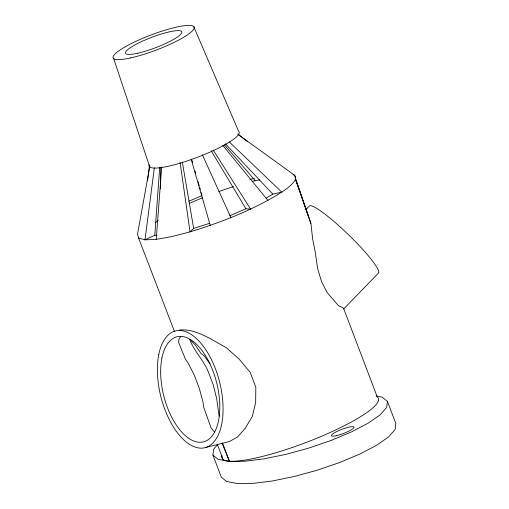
<?xml version="1.0" encoding="UTF-8"?>
<svg xmlns="http://www.w3.org/2000/svg" width="509" height="509" viewBox="0 0 509 509"><rect width="100%" height="100%" fill="white"/><g stroke="black" fill="none" stroke-linecap="round" stroke-linejoin="round"><path stroke-width="0.76" d="M160.462 188.941L160.704 167.544M149.932 165.781L137.513 234.127L138.594 238.053L144.982 239.841L154.761 235.298L159.711 167.359M154.348 167.9L144.982 239.841L156.244 239.364L161.684 166.99M147.616 180.46L149.423 165.552M376.106 395.989L382.259 397.198L387.438 401.416L395.849 423.552L395.079 429.602L388.418 437.072L376.316 445.445L359.602 454.162L339.408 462.617L317.113 470.233L294.24 476.507L272.347 480.992L252.922 483.397L237.289 483.55L226.518 481.444L221.339 477.219L212.934 455.091L213.697 449.033L217.795 444.44M387.438 401.416L386.675 407.474L380.013 414.937L367.912 423.316L351.197 432.026L331.003 440.482L308.708 448.105L285.835 454.372L263.942 458.863L244.517 461.269L228.885 461.421L218.113 459.309L212.934 455.091M179.238 330.086L179.543 330.042C190.461 328.859 200.896 333.815 210.433 338.695L226.308 347.723L239.281 359.246L250.231 372.486L255.817 387.196L255.664 402.371L252.369 416.33L245.173 428.362L237.735 436.849L229.578 441.456L205.821 447.487M180.695 336.742L179.117 338.555L178.557 342.239L185.238 358.762L188.209 363.178L194.323 375.254L199.35 388.494L202.957 401.995L203.797 407.62L211.152 428.05L214.709 432.262M305.788 209.695L309.497 205.871A48.17 6.611 44.1 0 1 349.448 235.673A48.17 6.611 44.1 0 1 378.378 273.187L343.645 308.982L342.996 307.843L338.631 305.801L327.325 292.809L321.72 282.113L317.603 268.504L315.147 251.491L312.609 238.804L310.923 223.406L295.462 179.047L310.923 223.406M209.663 223.292L193.655 228.426L190.042 231.888L171.616 236.647L156.244 239.364M155.76 222.439L158.254 220.505M266.207 198.084L272.843 194.114L281.77 192.141A84.532 15.55 -20.8 0 0 294.38 175.115L237.989 134.395M180.103 162.454L190.042 231.888C221.918 222.058 253.418 209.924 281.77 192.141L229.355 141.979M188.941 201.22L202.054 195.539M189.17 203.485L202.614 197.664M229.654 215.816L245.923 208.766L250.587 209.11L213.233 150.104M218.883 191.46L233.497 186.612M249.843 179.499L254.449 178.309M252.197 181.414L259.908 179.804M154.761 235.298L157.001 235.203M292.955 174.714L294.38 175.115L308.639 216.942M237.767 133.969L247.686 141.744M225.296 143.716L272.843 194.114M190.029 339.503L195.45 345.255L200.794 353.201L204.414 356.103L210.02 363.77M224.424 144.823L255.225 180.631M222.643 145.192L267.931 200.412M211.12 150.664L245.923 208.766M202.41 154.844L230.921 217.629M189.787 339.528C194.005 351.255 203.594 360.054 208.251 371.723L213.284 384.957L216.643 398.522L219.131 416.203M193.605 26.366L238.517 131.131A48.17 8.863 -20.8 0 1 196.493 157.644A48.17 8.863 -20.8 0 1 149.131 164.757M222 442.932L229.394 461.179L222.541 443.218M138.594 238.053L174.402 331.346M343.74 308.721L377.309 397.096A83.699 15.397 -20.8 0 1 304.287 443.161A83.699 15.397 -20.8 0 1 221.994 455.523M217.222 444.026L223.063 459.411M113.704 58.65L149.748 166.997M191.155 159.075L210.268 225.398M191.995 160.437L192.65 162.727M195.055 171.119L195.71 173.41M198.116 181.802L199.21 185.62M199.649 187.147L200.304 189.437M201.182 192.485L201.838 194.775M182.362 162.282L193.655 228.426M336.303 435.679A12.044 2.214 -20.8 0 0 353.946 427.477A12.044 2.214 -20.8 0 0 337.836 431.04A12.044 2.214 -20.8 0 0 336.303 435.679M158.763 354.569A60.215 30.273 75.8 0 0 197.797 447.825A60.215 30.273 75.8 0 0 214.168 365.615A60.215 30.273 75.8 0 0 158.763 354.569M161.913 358.043A54.189 27.244 75.8 0 0 197.04 441.977A54.189 27.244 75.8 0 0 211.776 367.988A54.189 27.244 75.8 0 0 161.913 358.043M130.641 57.924A43.354 7.972 -20.8 0 0 194.158 28.383A43.354 7.972 -20.8 0 0 136.164 41.21A43.354 7.972 -20.8 0 0 130.641 57.924M137.672 53.216A30.107 5.535 -20.8 0 0 181.783 32.697A30.107 5.535 -20.8 0 0 141.508 41.611A30.107 5.535 -20.8 0 0 137.672 53.216"/></g></svg>
